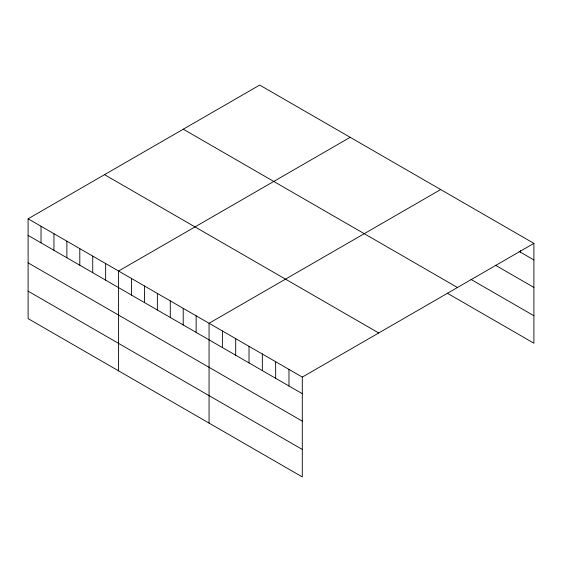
<?xml version="1.0" encoding="UTF-8"?>
<svg xmlns="http://www.w3.org/2000/svg" width="562" height="562" viewBox="0 0 562 562"><rect width="100%" height="100%" fill="white"/><g stroke="black" fill="none" stroke-linecap="round" stroke-linejoin="round"><path stroke-width="0.84" d="M28.1 218.794L302.293 377.095L302.293 476.927L28.1 318.626L28.1 218.794L259.707 85.073L533.9 243.374L533.9 343.206L447.331 293.231M350.189 137.311L118.582 271.032L118.582 370.864M440.678 189.556L209.064 323.269L209.064 423.102M302.293 377.095L533.9 243.374M519.105 251.418L533.9 259.967M495.424 265.222L533.9 287.435M471.012 279.426L533.9 315.739M183.275 129.204L457.468 287.505M104.532 174.663L378.725 332.971M28.1 235.38L302.293 393.681M28.1 262.847L302.293 421.156M28.1 291.151L302.293 449.452M520.581 250.533L520.581 252.275M288.973 369.403L288.973 385.996M275.654 361.717L275.654 378.303M262.335 354.025L262.335 370.618M249.022 346.34L249.022 362.926M235.703 338.647L235.703 355.24M222.383 330.962L222.383 347.548M196.138 315.809L196.138 332.395M183.212 308.348L183.212 324.934M170.286 300.881L170.286 317.474M157.36 293.42L157.36 310.006M144.434 285.96L144.434 302.546M131.508 278.492L131.508 295.085M105.656 263.571L105.656 280.157M92.73 256.103L92.73 272.696M79.804 248.643L79.804 265.229M66.878 241.182L66.878 257.768M53.952 233.715L53.952 250.308M41.026 226.254L41.026 242.84"/></g></svg>
